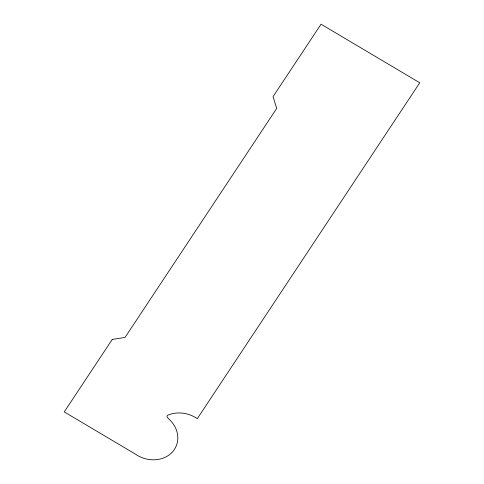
<?xml version="1.0" encoding="UTF-8"?>
<svg xmlns="http://www.w3.org/2000/svg" width="484" height="484" viewBox="0 0 484 484"><rect width="100%" height="100%" fill="white"/><g stroke="black" fill="none" stroke-linecap="round" stroke-linejoin="round"><path stroke-width="0.73" d="M112.227 339.459L64.245 411.902L135.508 454.186A27.763 23.898 22.4 0 0 172.001 452.431A27.763 23.898 22.4 0 0 169.085 419.211L167.706 417.783A1.888 1.627 22.4 0 1 167.754 415.193A28.423 24.466 22.4 0 1 197.297 418.66L419.755 82.782L321.031 24.2L273.049 96.643L276.691 108.446L125.041 337.421L112.227 339.459"/></g></svg>
